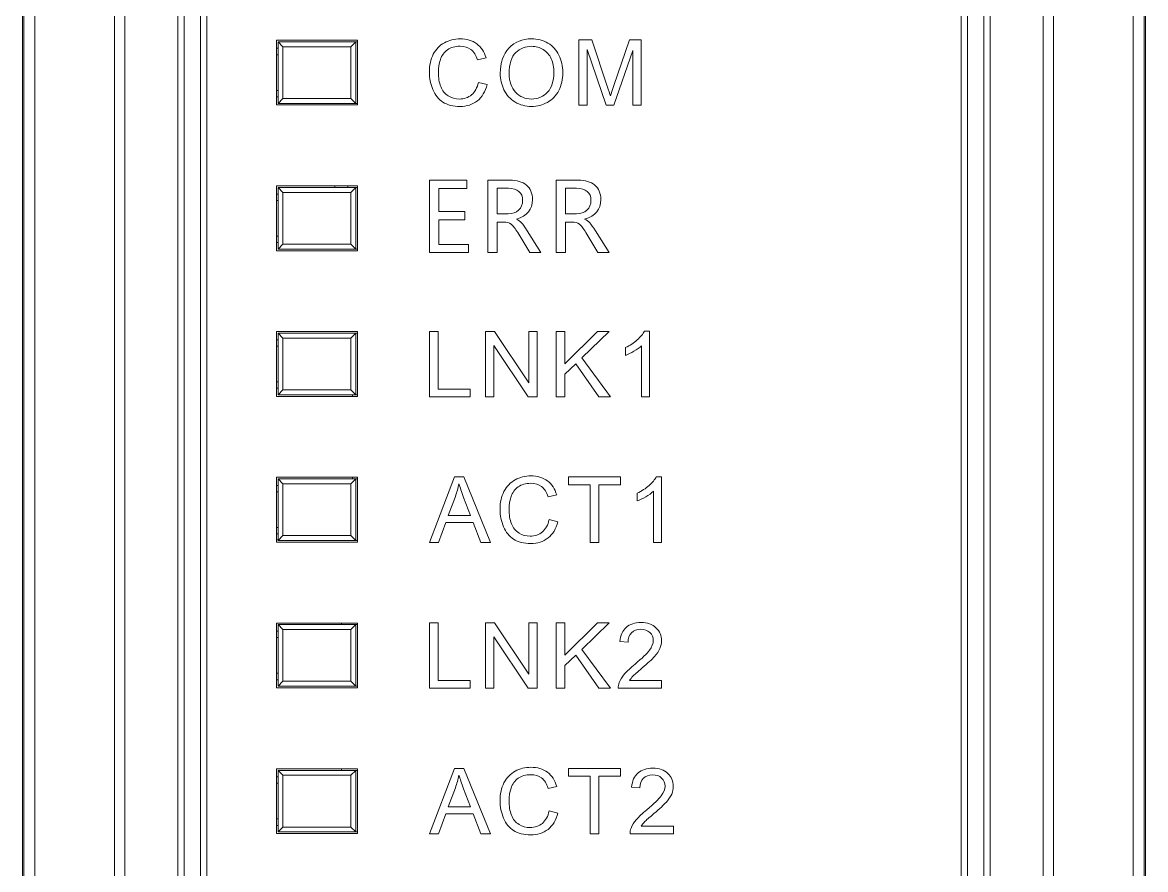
# Model space of a CAD drawing. Header units: millimetres. Extents: x 33157 to 59611, y -29750 to 1750.
# Drawn here: x 53799.31 to 53834.01, y 429.12 to 455.28 of the extents above; entities that cross this region are included whole.
import ezdxf

# ---------------------------------------------------------------- set-up
doc = ezdxf.new("R2010")
doc.units = ezdxf.units.MM
doc.layers.get('0').update_dxf_attribs({"lineweight": 18})

msp = doc.modelspace()

# ---------------------------------------------------------------- linework, layer by layer
at = {"lineweight": 9}
for p, q in [((53799.313, 478.482), (53799.313, 379.983)), ((53834.013, 478.482), (53834.013, 379.983)), ((53799.351, 477.818), (53799.351, 380.647)), ((53799.693, 477.818), (53799.693, 380.647)), ((53833.633, 477.818), (53833.633, 380.647)), ((53833.975, 477.818), (53833.975, 380.647)), ((53802.159, 473.502), (53802.159, 384.963)), ((53802.475, 473.502), (53802.475, 384.963)), ((53830.851, 473.502), (53830.851, 384.963)), ((53831.167, 473.502), (53831.167, 384.963)), ((53804.113, 473.232), (53804.113, 385.233)), ((53804.313, 473.232), (53804.313, 385.233)), ((53804.813, 473.232), (53804.813, 385.233)), ((53805.013, 473.232), (53805.013, 385.233)), ((53828.313, 473.232), (53828.313, 385.233)), ((53828.513, 473.232), (53828.513, 385.233)), ((53829.013, 473.232), (53829.013, 385.233)), ((53829.213, 473.232), (53829.213, 385.233)), ((53807.163, 454.733), (53807.163, 452.733)), ((53807.213, 454.683), (53807.213, 452.783)), ((53809.613, 454.683), (53809.613, 452.783)), ((53809.663, 454.733), (53809.663, 452.733)), ((53807.363, 454.533), (53807.363, 452.933)), ((53809.463, 454.533), (53809.463, 452.933)), ((53807.163, 450.233), (53807.163, 448.233)), ((53807.213, 450.183), (53807.213, 448.283)), ((53808.963, 450.233), (53808.963, 450.183)), ((53809.363, 450.233), (53809.363, 450.183)), ((53809.613, 450.183), (53809.613, 448.283)), ((53809.663, 450.233), (53809.663, 448.233)), ((53807.363, 450.033), (53807.363, 448.433)), ((53809.463, 450.033), (53809.463, 448.433)), ((53807.163, 445.733), (53807.163, 443.733)), ((53807.213, 445.683), (53807.213, 443.783)), ((53809.613, 445.683), (53809.613, 443.783)), ((53809.663, 445.733), (53809.663, 443.733)), ((53807.363, 445.533), (53807.363, 443.933)), ((53809.463, 445.533), (53809.463, 443.933)), ((53809.513, 443.783), (53809.513, 443.733)), ((53807.163, 441.233), (53807.163, 439.233)), ((53807.213, 441.183), (53807.213, 439.283)), ((53809.513, 441.233), (53809.513, 441.183)), ((53809.613, 441.183), (53809.613, 439.283)), ((53809.663, 441.233), (53809.663, 439.233)), ((53807.363, 441.033), (53807.363, 439.433)), ((53809.463, 441.033), (53809.463, 439.433)), ((53807.163, 436.733), (53807.163, 434.733)), ((53807.213, 436.683), (53807.213, 434.783)), ((53807.363, 436.533), (53807.363, 434.933)), ((53809.463, 436.533), (53809.463, 434.933)), ((53809.613, 436.683), (53809.613, 434.783)), ((53809.663, 436.733), (53809.663, 434.733)), ((53807.163, 432.233), (53807.163, 430.233)), ((53807.213, 432.183), (53807.213, 430.283)), ((53807.363, 432.033), (53807.363, 430.433)), ((53809.463, 432.033), (53809.463, 430.433)), ((53809.613, 432.183), (53809.613, 430.283)), ((53809.663, 432.233), (53809.663, 430.233))]:
    msp.add_line(p, q, dxfattribs=at)
for points in [[(53809.663, 454.733), (53809.663, 454.733), (53807.163, 454.733), (53807.163, 454.733)], [(53809.663, 454.683), (53809.663, 454.683), (53807.213, 454.683), (53807.213, 454.683)], [(53807.213, 454.683), (53807.213, 454.683), (53807.363, 454.533), (53807.363, 454.533)], [(53809.613, 454.683), (53809.613, 454.683), (53809.463, 454.533), (53809.463, 454.533)], [(53807.213, 454.483), (53807.213, 454.483), (53807.163, 454.483), (53807.163, 454.483)], [(53807.213, 454.283), (53807.213, 454.283), (53807.163, 454.283), (53807.163, 454.283)], [(53809.463, 454.533), (53809.463, 454.533), (53807.363, 454.533), (53807.363, 454.533)], [(53807.163, 453.183), (53807.163, 453.183), (53807.213, 453.183), (53807.213, 453.183)], [(53807.163, 452.983), (53807.163, 452.983), (53807.213, 452.983), (53807.213, 452.983)], [(53807.213, 452.783), (53807.213, 452.783), (53807.363, 452.933), (53807.363, 452.933)], [(53807.363, 452.933), (53807.363, 452.933), (53809.463, 452.933), (53809.463, 452.933)], [(53809.613, 452.783), (53809.613, 452.783), (53809.463, 452.933), (53809.463, 452.933)], [(53807.163, 452.733), (53807.163, 452.733), (53809.663, 452.733), (53809.663, 452.733)], [(53809.663, 452.783), (53809.663, 452.783), (53807.213, 452.783), (53807.213, 452.783)], [(53809.663, 450.233), (53809.663, 450.233), (53807.163, 450.233), (53807.163, 450.233)], [(53809.663, 450.183), (53809.663, 450.183), (53807.213, 450.183), (53807.213, 450.183)], [(53807.213, 450.183), (53807.213, 450.183), (53807.363, 450.033), (53807.363, 450.033)], [(53809.613, 450.183), (53809.613, 450.183), (53809.463, 450.033), (53809.463, 450.033)], [(53807.213, 449.983), (53807.213, 449.983), (53807.163, 449.983), (53807.163, 449.983)], [(53807.213, 449.783), (53807.213, 449.783), (53807.163, 449.783), (53807.163, 449.783)], [(53809.463, 450.033), (53809.463, 450.033), (53807.363, 450.033), (53807.363, 450.033)], [(53807.163, 448.683), (53807.163, 448.683), (53807.213, 448.683), (53807.213, 448.683)], [(53807.163, 448.483), (53807.163, 448.483), (53807.213, 448.483), (53807.213, 448.483)], [(53807.213, 448.283), (53807.213, 448.283), (53807.363, 448.433), (53807.363, 448.433)], [(53807.363, 448.433), (53807.363, 448.433), (53809.463, 448.433), (53809.463, 448.433)], [(53809.613, 448.283), (53809.613, 448.283), (53809.463, 448.433), (53809.463, 448.433)], [(53807.163, 448.233), (53807.163, 448.233), (53809.663, 448.233), (53809.663, 448.233)], [(53809.663, 448.283), (53809.663, 448.283), (53807.213, 448.283), (53807.213, 448.283)], [(53809.663, 445.733), (53809.663, 445.733), (53807.163, 445.733), (53807.163, 445.733)], [(53809.663, 445.683), (53809.663, 445.683), (53807.213, 445.683), (53807.213, 445.683)], [(53807.213, 445.683), (53807.213, 445.683), (53807.363, 445.533), (53807.363, 445.533)], [(53809.613, 445.683), (53809.613, 445.683), (53809.463, 445.533), (53809.463, 445.533)], [(53807.213, 445.483), (53807.213, 445.483), (53807.163, 445.483), (53807.163, 445.483)], [(53807.213, 445.283), (53807.213, 445.283), (53807.163, 445.283), (53807.163, 445.283)], [(53809.463, 445.533), (53809.463, 445.533), (53807.363, 445.533), (53807.363, 445.533)], [(53807.163, 444.183), (53807.163, 444.183), (53807.213, 444.183), (53807.213, 444.183)], [(53807.163, 443.983), (53807.163, 443.983), (53807.213, 443.983), (53807.213, 443.983)], [(53807.213, 443.783), (53807.213, 443.783), (53807.363, 443.933), (53807.363, 443.933)], [(53807.363, 443.933), (53807.363, 443.933), (53809.463, 443.933), (53809.463, 443.933)], [(53809.613, 443.783), (53809.613, 443.783), (53809.463, 443.933), (53809.463, 443.933)], [(53807.163, 443.733), (53807.163, 443.733), (53809.663, 443.733), (53809.663, 443.733)], [(53809.663, 443.783), (53809.663, 443.783), (53807.213, 443.783), (53807.213, 443.783)], [(53809.663, 441.233), (53809.663, 441.233), (53807.163, 441.233), (53807.163, 441.233)], [(53809.663, 441.183), (53809.663, 441.183), (53807.213, 441.183), (53807.213, 441.183)], [(53807.213, 441.183), (53807.213, 441.183), (53807.363, 441.033), (53807.363, 441.033)], [(53809.613, 441.183), (53809.613, 441.183), (53809.463, 441.033), (53809.463, 441.033)], [(53807.213, 440.983), (53807.213, 440.983), (53807.163, 440.983), (53807.163, 440.983)], [(53807.213, 440.783), (53807.213, 440.783), (53807.163, 440.783), (53807.163, 440.783)], [(53809.463, 441.033), (53809.463, 441.033), (53807.363, 441.033), (53807.363, 441.033)], [(53807.163, 439.683), (53807.163, 439.683), (53807.213, 439.683), (53807.213, 439.683)], [(53807.163, 439.483), (53807.163, 439.483), (53807.213, 439.483), (53807.213, 439.483)], [(53807.163, 439.303), (53807.163, 439.303), (53807.213, 439.303), (53807.213, 439.303)], [(53807.213, 439.283), (53807.213, 439.283), (53807.363, 439.433), (53807.363, 439.433)], [(53807.363, 439.433), (53807.363, 439.433), (53809.463, 439.433), (53809.463, 439.433)], [(53809.613, 439.283), (53809.613, 439.283), (53809.463, 439.433), (53809.463, 439.433)], [(53807.163, 439.233), (53807.163, 439.233), (53809.663, 439.233), (53809.663, 439.233)], [(53809.663, 439.283), (53809.663, 439.283), (53807.213, 439.283), (53807.213, 439.283)], [(53809.663, 436.733), (53809.663, 436.733), (53807.163, 436.733), (53807.163, 436.733)], [(53809.663, 436.683), (53809.663, 436.683), (53807.213, 436.683), (53807.213, 436.683)], [(53807.213, 436.683), (53807.213, 436.683), (53807.363, 436.533), (53807.363, 436.533)], [(53809.463, 436.533), (53809.463, 436.533), (53807.363, 436.533), (53807.363, 436.533)], [(53809.162, 436.732), (53809.167, 436.714), (53809.174, 436.697), (53809.182, 436.68)], [(53809.613, 436.683), (53809.613, 436.683), (53809.463, 436.533), (53809.463, 436.533)], [(53807.213, 436.483), (53807.213, 436.483), (53807.163, 436.483), (53807.163, 436.483)], [(53807.213, 436.283), (53807.213, 436.283), (53807.163, 436.283), (53807.163, 436.283)], [(53807.163, 435.183), (53807.163, 435.183), (53807.213, 435.183), (53807.213, 435.183)], [(53807.163, 434.983), (53807.163, 434.983), (53807.213, 434.983), (53807.213, 434.983)], [(53807.213, 434.783), (53807.213, 434.783), (53807.363, 434.933), (53807.363, 434.933)], [(53807.363, 434.933), (53807.363, 434.933), (53809.463, 434.933), (53809.463, 434.933)], [(53809.613, 434.783), (53809.613, 434.783), (53809.463, 434.933), (53809.463, 434.933)], [(53807.163, 434.733), (53807.163, 434.733), (53809.663, 434.733), (53809.663, 434.733)], [(53809.663, 434.783), (53809.663, 434.783), (53807.213, 434.783), (53807.213, 434.783)], [(53809.663, 432.233), (53809.663, 432.233), (53807.163, 432.233), (53807.163, 432.233)], [(53809.663, 432.183), (53809.663, 432.183), (53807.213, 432.183), (53807.213, 432.183)], [(53807.213, 432.183), (53807.213, 432.183), (53807.363, 432.033), (53807.363, 432.033)], [(53809.463, 432.033), (53809.463, 432.033), (53807.363, 432.033), (53807.363, 432.033)], [(53809.162, 432.232), (53809.167, 432.214), (53809.174, 432.197), (53809.182, 432.18)], [(53809.613, 432.183), (53809.613, 432.183), (53809.463, 432.033), (53809.463, 432.033)], [(53807.213, 431.983), (53807.213, 431.983), (53807.163, 431.983), (53807.163, 431.983)], [(53807.213, 431.783), (53807.213, 431.783), (53807.163, 431.783), (53807.163, 431.783)], [(53807.163, 430.683), (53807.163, 430.683), (53807.213, 430.683), (53807.213, 430.683)], [(53807.163, 430.483), (53807.163, 430.483), (53807.213, 430.483), (53807.213, 430.483)], [(53809.663, 430.283), (53809.663, 430.283), (53807.213, 430.283), (53807.213, 430.283)], [(53807.213, 430.283), (53807.213, 430.283), (53807.363, 430.433), (53807.363, 430.433)], [(53807.363, 430.433), (53807.363, 430.433), (53809.463, 430.433), (53809.463, 430.433)], [(53809.613, 430.283), (53809.613, 430.283), (53809.463, 430.433), (53809.463, 430.433)], [(53807.163, 430.233), (53807.163, 430.233), (53809.663, 430.233), (53809.663, 430.233)]]:
    msp.add_open_spline(points, degree=3, dxfattribs=at)
for points, knots in [([(53813.401, 453.431), (53813.401, 453.431), (53813.67, 453.363), (53813.67, 453.363), (53813.614, 453.144), (53813.513, 452.977), (53813.368, 452.861), (53813.222, 452.746), (53813.044, 452.688), (53812.834, 452.688), (53812.617, 452.688), (53812.44, 452.733), (53812.304, 452.821), (53812.167, 452.91), (53812.064, 453.038), (53811.993, 453.206), (53811.922, 453.375), (53811.886, 453.555), (53811.886, 453.748), (53811.886, 453.958), (53811.926, 454.141), (53812.006, 454.298), (53812.087, 454.455), (53812.201, 454.574), (53812.349, 454.655), (53812.497, 454.736), (53812.661, 454.777), (53812.838, 454.777), (53813.041, 454.777), (53813.211, 454.726), (53813.348, 454.623), (53813.486, 454.52), (53813.582, 454.375), (53813.636, 454.189), (53813.636, 454.189), (53813.373, 454.127), (53813.373, 454.127), (53813.327, 454.274), (53813.258, 454.381), (53813.17, 454.448), (53813.081, 454.515), (53812.969, 454.548), (53812.834, 454.548), (53812.679, 454.548), (53812.549, 454.511), (53812.445, 454.437), (53812.341, 454.362), (53812.268, 454.262), (53812.226, 454.137), (53812.184, 454.012), (53812.163, 453.882), (53812.163, 453.749), (53812.163, 453.577), (53812.187, 453.427), (53812.237, 453.299), (53812.287, 453.171), (53812.365, 453.075), (53812.47, 453.012), (53812.576, 452.948), (53812.689, 452.917), (53812.812, 452.917), (53812.962, 452.917), (53813.088, 452.96), (53813.191, 453.046), (53813.295, 453.133), (53813.365, 453.261), (53813.401, 453.431)], [0, 0, 0, 0, 132810.529012, 132810.529012, 132810.529012, 265621.058025, 265621.058025, 265621.058025, 398431.587037, 398431.587037, 398431.587037, 531242.116049, 531242.116049, 531242.116049, 664052.645061, 664052.645061, 664052.645061, 796863.174074, 796863.174074, 796863.174074, 929673.703086, 929673.703086, 929673.703086, 1062484.232098, 1062484.232098, 1062484.232098, 1195294.761111, 1195294.761111, 1195294.761111, 1328105.290123, 1328105.290123, 1328105.290123, 1460915.819135, 1460915.819135, 1460915.819135, 1593726.348147, 1593726.348147, 1593726.348147, 1726536.87716, 1726536.87716, 1726536.87716, 1859347.406172, 1859347.406172, 1859347.406172, 1992157.935184, 1992157.935184, 1992157.935184, 2124968.464197, 2124968.464197, 2124968.464197, 2257778.993209, 2257778.993209, 2257778.993209, 2390589.522221, 2390589.522221, 2390589.522221, 2523400.051233, 2523400.051233, 2523400.051233, 2656210.580246, 2656210.580246, 2656210.580246, 2789021.109258, 2789021.109258, 2789021.109258, 2921831.63827, 2921831.63827, 2921831.63827, 2921831.63827]), ([(53814.075, 453.706), (53814.075, 454.041), (53814.166, 454.303), (53814.346, 454.493), (53814.526, 454.682), (53814.758, 454.777), (53815.043, 454.777), (53815.23, 454.777), (53815.398, 454.732), (53815.548, 454.643), (53815.698, 454.554), (53815.812, 454.43), (53815.89, 454.271), (53815.969, 454.112), (53816.008, 453.931), (53816.008, 453.729), (53816.008, 453.525), (53815.967, 453.341), (53815.884, 453.18), (53815.801, 453.018), (53815.684, 452.896), (53815.533, 452.813), (53815.381, 452.73), (53815.217, 452.688), (53815.042, 452.688), (53814.851, 452.688), (53814.682, 452.734), (53814.531, 452.826), (53814.382, 452.918), (53814.268, 453.043), (53814.191, 453.202), (53814.114, 453.361), (53814.075, 453.528), (53814.075, 453.706)], [0, 0, 0, 0, 136283.75369, 136283.75369, 136283.75369, 272567.50738, 272567.50738, 272567.50738, 408851.26107, 408851.26107, 408851.26107, 545135.01476, 545135.01476, 545135.01476, 681418.76845, 681418.76845, 681418.76845, 817702.52214, 817702.52214, 817702.52214, 953986.27583, 953986.27583, 953986.27583, 1090270.02952, 1090270.02952, 1090270.02952, 1226553.78321, 1226553.78321, 1226553.78321, 1362837.5369, 1362837.5369, 1362837.5369, 1499121.29059, 1499121.29059, 1499121.29059, 1499121.29059]), ([(53816.503, 452.722), (53816.503, 452.722), (53816.503, 454.743), (53816.503, 454.743), (53816.503, 454.743), (53816.904, 454.743), (53816.904, 454.743), (53816.904, 454.743), (53817.382, 453.313), (53817.382, 453.313), (53817.426, 453.179), (53817.458, 453.08), (53817.478, 453.013), (53817.502, 453.087), (53817.538, 453.195), (53817.587, 453.337), (53817.587, 453.337), (53818.073, 454.743), (53818.073, 454.743), (53818.073, 454.743), (53818.431, 454.743), (53818.431, 454.743), (53818.431, 454.743), (53818.431, 452.722), (53818.431, 452.722), (53818.431, 452.722), (53818.174, 452.722), (53818.174, 452.722), (53818.174, 452.722), (53818.174, 454.413), (53818.174, 454.413), (53818.174, 454.413), (53817.584, 452.722), (53817.584, 452.722), (53817.584, 452.722), (53817.343, 452.722), (53817.343, 452.722), (53817.343, 452.722), (53816.76, 454.444), (53816.76, 454.444), (53816.76, 454.444), (53816.76, 452.722), (53816.76, 452.722), (53816.76, 452.722), (53816.503, 452.722), (53816.503, 452.722)], [0, 0, 0, 0, 134442.798035, 134442.798035, 134442.798035, 268885.59607, 268885.59607, 268885.59607, 403328.394105, 403328.394105, 403328.394105, 537771.19214, 537771.19214, 537771.19214, 672213.990175, 672213.990175, 672213.990175, 806656.788211, 806656.788211, 806656.788211, 941099.586246, 941099.586246, 941099.586246, 1075542.384281, 1075542.384281, 1075542.384281, 1209985.182316, 1209985.182316, 1209985.182316, 1344427.980351, 1344427.980351, 1344427.980351, 1478870.778386, 1478870.778386, 1478870.778386, 1613313.576421, 1613313.576421, 1613313.576421, 1747756.374456, 1747756.374456, 1747756.374456, 1882199.172491, 1882199.172491, 1882199.172491, 2016641.970526, 2016641.970526, 2016641.970526, 2016641.970526]), ([(53814.352, 453.701), (53814.352, 453.458), (53814.417, 453.266), (53814.548, 453.127), (53814.679, 452.987), (53814.843, 452.917), (53815.04, 452.917), (53815.242, 452.917), (53815.407, 452.988), (53815.537, 453.129), (53815.667, 453.27), (53815.732, 453.47), (53815.732, 453.73), (53815.732, 453.894), (53815.704, 454.037), (53815.649, 454.16), (53815.593, 454.282), (53815.512, 454.377), (53815.405, 454.444), (53815.298, 454.512), (53815.178, 454.545), (53815.045, 454.545), (53814.856, 454.545), (53814.693, 454.48), (53814.556, 454.351), (53814.42, 454.221), (53814.352, 454.004), (53814.352, 453.701)], [0, 0, 0, 0, 137820.50145, 137820.50145, 137820.50145, 275641.002899, 275641.002899, 275641.002899, 413461.504349, 413461.504349, 413461.504349, 551282.005799, 551282.005799, 551282.005799, 689102.507248, 689102.507248, 689102.507248, 826923.008698, 826923.008698, 826923.008698, 964743.510147, 964743.510147, 964743.510147, 1102564.011597, 1102564.011597, 1102564.011597, 1240384.513047, 1240384.513047, 1240384.513047, 1240384.513047]), ([(53813.091, 448.172), (53813.091, 448.172), (53811.886, 448.172), (53811.886, 448.172), (53811.886, 448.172), (53811.886, 450.413), (53811.886, 450.413), (53811.886, 450.413), (53813.041, 450.413), (53813.041, 450.413), (53813.041, 450.413), (53813.041, 450.156), (53813.041, 450.156), (53813.041, 450.156), (53812.175, 450.156), (53812.175, 450.156), (53812.175, 450.156), (53812.175, 449.438), (53812.175, 449.438), (53812.175, 449.438), (53812.977, 449.438), (53812.977, 449.438), (53812.977, 449.438), (53812.977, 449.182), (53812.977, 449.182), (53812.977, 449.182), (53812.175, 449.182), (53812.175, 449.182), (53812.175, 449.182), (53812.175, 448.428), (53812.175, 448.428), (53812.175, 448.428), (53813.091, 448.428), (53813.091, 448.428), (53813.091, 448.428), (53813.091, 448.172), (53813.091, 448.172)], [0, 0, 0, 0, 135684.698747, 135684.698747, 135684.698747, 271369.397494, 271369.397494, 271369.397494, 407054.096242, 407054.096242, 407054.096242, 542738.794989, 542738.794989, 542738.794989, 678423.493736, 678423.493736, 678423.493736, 814108.192483, 814108.192483, 814108.192483, 949792.89123, 949792.89123, 949792.89123, 1085477.589978, 1085477.589978, 1085477.589978, 1221162.288725, 1221162.288725, 1221162.288725, 1356846.987472, 1356846.987472, 1356846.987472, 1492531.686219, 1492531.686219, 1492531.686219, 1628216.384966, 1628216.384966, 1628216.384966, 1628216.384966]), ([(53815.327, 448.172), (53815.327, 448.172), (53814.986, 448.172), (53814.986, 448.172), (53814.986, 448.172), (53814.614, 448.794), (53814.614, 448.794), (53814.54, 448.919), (53814.471, 449.003), (53814.41, 449.048), (53814.348, 449.093), (53814.274, 449.115), (53814.188, 449.115), (53814.188, 449.115), (53813.98, 449.115), (53813.98, 449.115), (53813.98, 449.115), (53813.98, 448.172), (53813.98, 448.172), (53813.98, 448.172), (53813.691, 448.172), (53813.691, 448.172), (53813.691, 448.172), (53813.691, 450.413), (53813.691, 450.413), (53813.691, 450.413), (53814.374, 450.413), (53814.374, 450.413), (53814.591, 450.413), (53814.762, 450.361), (53814.886, 450.256), (53815.009, 450.15), (53815.071, 450.003), (53815.071, 449.814), (53815.071, 449.503), (53814.905, 449.302), (53814.573, 449.21), (53814.573, 449.21), (53814.573, 449.202), (53814.573, 449.202), (53814.635, 449.176), (53814.688, 449.139), (53814.733, 449.091), (53814.778, 449.043), (53814.836, 448.96), (53814.907, 448.843), (53814.907, 448.843), (53815.327, 448.172), (53815.327, 448.172)], [0, 0, 0, 0, 134113.038129, 134113.038129, 134113.038129, 268226.076259, 268226.076259, 268226.076259, 402339.114388, 402339.114388, 402339.114388, 536452.152517, 536452.152517, 536452.152517, 670565.190646, 670565.190646, 670565.190646, 804678.228776, 804678.228776, 804678.228776, 938791.266905, 938791.266905, 938791.266905, 1072904.305034, 1072904.305034, 1072904.305034, 1207017.343164, 1207017.343164, 1207017.343164, 1341130.381293, 1341130.381293, 1341130.381293, 1475243.419422, 1475243.419422, 1475243.419422, 1609356.457551, 1609356.457551, 1609356.457551, 1743469.495681, 1743469.495681, 1743469.495681, 1877582.53381, 1877582.53381, 1877582.53381, 2011695.571939, 2011695.571939, 2011695.571939, 2145808.610069, 2145808.610069, 2145808.610069, 2145808.610069]), ([(53817.437, 448.172), (53817.437, 448.172), (53817.095, 448.172), (53817.095, 448.172), (53817.095, 448.172), (53816.723, 448.794), (53816.723, 448.794), (53816.649, 448.919), (53816.581, 449.003), (53816.519, 449.048), (53816.458, 449.093), (53816.384, 449.115), (53816.298, 449.115), (53816.298, 449.115), (53816.09, 449.115), (53816.09, 449.115), (53816.09, 449.115), (53816.09, 448.172), (53816.09, 448.172), (53816.09, 448.172), (53815.8, 448.172), (53815.8, 448.172), (53815.8, 448.172), (53815.8, 450.413), (53815.8, 450.413), (53815.8, 450.413), (53816.483, 450.413), (53816.483, 450.413), (53816.701, 450.413), (53816.872, 450.361), (53816.996, 450.256), (53817.119, 450.15), (53817.181, 450.003), (53817.181, 449.814), (53817.181, 449.503), (53817.015, 449.302), (53816.683, 449.21), (53816.683, 449.21), (53816.683, 449.202), (53816.683, 449.202), (53816.745, 449.176), (53816.798, 449.139), (53816.843, 449.091), (53816.888, 449.043), (53816.946, 448.96), (53817.017, 448.843), (53817.017, 448.843), (53817.437, 448.172), (53817.437, 448.172)], [0, 0, 0, 0, 134118.317988, 134118.317988, 134118.317988, 268236.635976, 268236.635976, 268236.635976, 402354.953963, 402354.953963, 402354.953963, 536473.271951, 536473.271951, 536473.271951, 670591.589939, 670591.589939, 670591.589939, 804709.907927, 804709.907927, 804709.907927, 938828.225914, 938828.225914, 938828.225914, 1072946.543902, 1072946.543902, 1072946.543902, 1207064.86189, 1207064.86189, 1207064.86189, 1341183.179878, 1341183.179878, 1341183.179878, 1475301.497865, 1475301.497865, 1475301.497865, 1609419.815853, 1609419.815853, 1609419.815853, 1743538.133841, 1743538.133841, 1743538.133841, 1877656.451829, 1877656.451829, 1877656.451829, 2011774.769816, 2011774.769816, 2011774.769816, 2145893.087804, 2145893.087804, 2145893.087804, 2145893.087804]), ([(53813.98, 450.16), (53813.98, 450.16), (53813.98, 449.369), (53813.98, 449.369), (53813.98, 449.369), (53814.321, 449.369), (53814.321, 449.369), (53814.454, 449.369), (53814.561, 449.407), (53814.643, 449.484), (53814.726, 449.562), (53814.767, 449.663), (53814.767, 449.788), (53814.767, 449.905), (53814.729, 449.996), (53814.654, 450.062), (53814.579, 450.127), (53814.469, 450.16), (53814.326, 450.16), (53814.326, 450.16), (53813.98, 450.16), (53813.98, 450.16)], [0, 0, 0, 0, 140237.161164, 140237.161164, 140237.161164, 280474.322328, 280474.322328, 280474.322328, 420711.483492, 420711.483492, 420711.483492, 560948.644656, 560948.644656, 560948.644656, 701185.80582, 701185.80582, 701185.80582, 841422.966984, 841422.966984, 841422.966984, 981660.128148, 981660.128148, 981660.128148, 981660.128148]), ([(53816.09, 450.16), (53816.09, 450.16), (53816.09, 449.369), (53816.09, 449.369), (53816.09, 449.369), (53816.431, 449.369), (53816.431, 449.369), (53816.563, 449.369), (53816.671, 449.407), (53816.753, 449.484), (53816.836, 449.562), (53816.877, 449.663), (53816.877, 449.788), (53816.877, 449.905), (53816.839, 449.996), (53816.764, 450.062), (53816.689, 450.127), (53816.579, 450.16), (53816.435, 450.16), (53816.435, 450.16), (53816.09, 450.16), (53816.09, 450.16)], [0, 0, 0, 0, 140242.680782, 140242.680782, 140242.680782, 280485.361563, 280485.361563, 280485.361563, 420728.042345, 420728.042345, 420728.042345, 560970.723127, 560970.723127, 560970.723127, 701213.403909, 701213.403909, 701213.403909, 841456.08469, 841456.08469, 841456.08469, 981698.765472, 981698.765472, 981698.765472, 981698.765472]), ([(53811.886, 443.718), (53811.886, 443.718), (53811.886, 445.739), (53811.886, 445.739), (53811.886, 445.739), (53812.154, 445.739), (53812.154, 445.739), (53812.154, 445.739), (53812.154, 443.955), (53812.154, 443.955), (53812.154, 443.955), (53813.147, 443.955), (53813.147, 443.955), (53813.147, 443.955), (53813.147, 443.718), (53813.147, 443.718), (53813.147, 443.718), (53811.886, 443.718), (53811.886, 443.718)], [0, 0, 0, 0, 142008.612852, 142008.612852, 142008.612852, 284017.225704, 284017.225704, 284017.225704, 426025.838556, 426025.838556, 426025.838556, 568034.451408, 568034.451408, 568034.451408, 710043.064261, 710043.064261, 710043.064261, 852051.677113, 852051.677113, 852051.677113, 852051.677113]), ([(53813.621, 443.718), (53813.621, 443.718), (53813.621, 445.739), (53813.621, 445.739), (53813.621, 445.739), (53813.896, 445.739), (53813.896, 445.739), (53813.896, 445.739), (53814.956, 444.153), (53814.956, 444.153), (53814.956, 444.153), (53814.956, 445.739), (53814.956, 445.739), (53814.956, 445.739), (53815.213, 445.739), (53815.213, 445.739), (53815.213, 445.739), (53815.213, 443.718), (53815.213, 443.718), (53815.213, 443.718), (53814.938, 443.718), (53814.938, 443.718), (53814.938, 443.718), (53813.878, 445.304), (53813.878, 445.304), (53813.878, 445.304), (53813.878, 443.718), (53813.878, 443.718), (53813.878, 443.718), (53813.621, 443.718), (53813.621, 443.718)], [0, 0, 0, 0, 136958.976071, 136958.976071, 136958.976071, 273917.952141, 273917.952141, 273917.952141, 410876.928212, 410876.928212, 410876.928212, 547835.904282, 547835.904282, 547835.904282, 684794.880353, 684794.880353, 684794.880353, 821753.856423, 821753.856423, 821753.856423, 958712.832494, 958712.832494, 958712.832494, 1095671.808564, 1095671.808564, 1095671.808564, 1232630.784635, 1232630.784635, 1232630.784635, 1369589.760705, 1369589.760705, 1369589.760705, 1369589.760705]), ([(53815.807, 443.718), (53815.807, 443.718), (53815.807, 445.739), (53815.807, 445.739), (53815.807, 445.739), (53816.075, 445.739), (53816.075, 445.739), (53816.075, 445.739), (53816.075, 444.737), (53816.075, 444.737), (53816.075, 444.737), (53817.079, 445.739), (53817.079, 445.739), (53817.079, 445.739), (53817.441, 445.739), (53817.441, 445.739), (53817.441, 445.739), (53816.594, 444.919), (53816.594, 444.919), (53816.594, 444.919), (53817.478, 443.718), (53817.478, 443.718), (53817.478, 443.718), (53817.125, 443.718), (53817.125, 443.718), (53817.125, 443.718), (53816.406, 444.738), (53816.406, 444.738), (53816.406, 444.738), (53816.075, 444.418), (53816.075, 444.418), (53816.075, 444.418), (53816.075, 443.718), (53816.075, 443.718), (53816.075, 443.718), (53815.807, 443.718), (53815.807, 443.718)], [0, 0, 0, 0, 135700.983633, 135700.983633, 135700.983633, 271401.967267, 271401.967267, 271401.967267, 407102.9509, 407102.9509, 407102.9509, 542803.934533, 542803.934533, 542803.934533, 678504.918166, 678504.918166, 678504.918166, 814205.9018, 814205.9018, 814205.9018, 949906.885433, 949906.885433, 949906.885433, 1085607.869066, 1085607.869066, 1085607.869066, 1221308.8527, 1221308.8527, 1221308.8527, 1357009.836333, 1357009.836333, 1357009.836333, 1492710.819966, 1492710.819966, 1492710.819966, 1628411.803599, 1628411.803599, 1628411.803599, 1628411.803599]), ([(53818.69, 443.718), (53818.69, 443.718), (53818.442, 443.718), (53818.442, 443.718), (53818.442, 443.718), (53818.442, 445.299), (53818.442, 445.299), (53818.382, 445.242), (53818.304, 445.185), (53818.207, 445.128), (53818.11, 445.071), (53818.022, 445.028), (53817.945, 445), (53817.945, 445), (53817.945, 445.24), (53817.945, 445.24), (53818.084, 445.305), (53818.205, 445.384), (53818.309, 445.477), (53818.413, 445.57), (53818.487, 445.66), (53818.53, 445.747), (53818.53, 445.747), (53818.69, 445.747), (53818.69, 445.747), (53818.69, 445.747), (53818.69, 443.718), (53818.69, 443.718)], [0, 0, 0, 0, 137838.902143, 137838.902143, 137838.902143, 275677.804287, 275677.804287, 275677.804287, 413516.70643, 413516.70643, 413516.70643, 551355.608573, 551355.608573, 551355.608573, 689194.510717, 689194.510717, 689194.510717, 827033.41286, 827033.41286, 827033.41286, 964872.315004, 964872.315004, 964872.315004, 1102711.217147, 1102711.217147, 1102711.217147, 1240550.11929, 1240550.11929, 1240550.11929, 1240550.11929]), ([(53811.886, 439.222), (53811.886, 439.222), (53812.661, 441.243), (53812.661, 441.243), (53812.661, 441.243), (53812.955, 441.243), (53812.955, 441.243), (53812.955, 441.243), (53813.778, 439.222), (53813.778, 439.222), (53813.778, 439.222), (53813.473, 439.222), (53813.473, 439.222), (53813.473, 439.222), (53813.24, 439.835), (53813.24, 439.835), (53813.24, 439.835), (53812.389, 439.835), (53812.389, 439.835), (53812.389, 439.835), (53812.17, 439.222), (53812.17, 439.222), (53812.17, 439.222), (53811.886, 439.222), (53811.886, 439.222)], [0, 0, 0, 0, 138857.24754, 138857.24754, 138857.24754, 277714.49508, 277714.49508, 277714.49508, 416571.74262, 416571.74262, 416571.74262, 555428.99016, 555428.99016, 555428.99016, 694286.2377, 694286.2377, 694286.2377, 833143.48524, 833143.48524, 833143.48524, 972000.73278, 972000.73278, 972000.73278, 1110857.98032, 1110857.98032, 1110857.98032, 1110857.98032]), ([(53815.586, 439.931), (53815.586, 439.931), (53815.854, 439.863), (53815.854, 439.863), (53815.798, 439.644), (53815.697, 439.477), (53815.552, 439.361), (53815.407, 439.246), (53815.229, 439.188), (53815.019, 439.188), (53814.801, 439.188), (53814.625, 439.233), (53814.488, 439.321), (53814.352, 439.41), (53814.248, 439.538), (53814.177, 439.706), (53814.106, 439.875), (53814.07, 440.055), (53814.07, 440.248), (53814.07, 440.458), (53814.11, 440.641), (53814.191, 440.798), (53814.271, 440.955), (53814.386, 441.074), (53814.534, 441.155), (53814.682, 441.236), (53814.845, 441.277), (53815.023, 441.277), (53815.225, 441.277), (53815.395, 441.226), (53815.532, 441.123), (53815.67, 441.02), (53815.766, 440.875), (53815.82, 440.689), (53815.82, 440.689), (53815.558, 440.627), (53815.558, 440.627), (53815.511, 440.774), (53815.443, 440.881), (53815.354, 440.948), (53815.265, 441.015), (53815.153, 441.048), (53815.018, 441.048), (53814.863, 441.048), (53814.734, 441.011), (53814.63, 440.937), (53814.526, 440.862), (53814.452, 440.762), (53814.411, 440.637), (53814.368, 440.512), (53814.347, 440.382), (53814.347, 440.249), (53814.347, 440.077), (53814.372, 439.927), (53814.422, 439.799), (53814.472, 439.671), (53814.549, 439.575), (53814.655, 439.512), (53814.76, 439.448), (53814.874, 439.417), (53814.997, 439.417), (53815.146, 439.417), (53815.272, 439.46), (53815.376, 439.546), (53815.479, 439.633), (53815.549, 439.761), (53815.586, 439.931)], [0, 0, 0, 0, 132832.475224, 132832.475224, 132832.475224, 265664.950447, 265664.950447, 265664.950447, 398497.425671, 398497.425671, 398497.425671, 531329.900894, 531329.900894, 531329.900894, 664162.376118, 664162.376118, 664162.376118, 796994.851341, 796994.851341, 796994.851341, 929827.326565, 929827.326565, 929827.326565, 1062659.801788, 1062659.801788, 1062659.801788, 1195492.277012, 1195492.277012, 1195492.277012, 1328324.752235, 1328324.752235, 1328324.752235, 1461157.227459, 1461157.227459, 1461157.227459, 1593989.702682, 1593989.702682, 1593989.702682, 1726822.177906, 1726822.177906, 1726822.177906, 1859654.653129, 1859654.653129, 1859654.653129, 1992487.128353, 1992487.128353, 1992487.128353, 2125319.603576, 2125319.603576, 2125319.603576, 2258152.0788, 2258152.0788, 2258152.0788, 2390984.554023, 2390984.554023, 2390984.554023, 2523817.029247, 2523817.029247, 2523817.029247, 2656649.504471, 2656649.504471, 2656649.504471, 2789481.979694, 2789481.979694, 2789481.979694, 2922314.454918, 2922314.454918, 2922314.454918, 2922314.454918]), ([(53816.855, 439.222), (53816.855, 439.222), (53816.855, 441.006), (53816.855, 441.006), (53816.855, 441.006), (53816.189, 441.006), (53816.189, 441.006), (53816.189, 441.006), (53816.189, 441.243), (53816.189, 441.243), (53816.189, 441.243), (53817.789, 441.243), (53817.789, 441.243), (53817.789, 441.243), (53817.789, 441.006), (53817.789, 441.006), (53817.789, 441.006), (53817.123, 441.006), (53817.123, 441.006), (53817.123, 441.006), (53817.123, 439.222), (53817.123, 439.222), (53817.123, 439.222), (53816.855, 439.222), (53816.855, 439.222)], [0, 0, 0, 0, 138867.453978, 138867.453978, 138867.453978, 277734.907955, 277734.907955, 277734.907955, 416602.361933, 416602.361933, 416602.361933, 555469.81591, 555469.81591, 555469.81591, 694337.269888, 694337.269888, 694337.269888, 833204.723866, 833204.723866, 833204.723866, 972072.177843, 972072.177843, 972072.177843, 1110939.631821, 1110939.631821, 1110939.631821, 1110939.631821]), ([(53819.055, 439.222), (53819.055, 439.222), (53818.806, 439.222), (53818.806, 439.222), (53818.806, 439.222), (53818.806, 440.804), (53818.806, 440.804), (53818.747, 440.746), (53818.668, 440.689), (53818.571, 440.632), (53818.474, 440.575), (53818.387, 440.533), (53818.31, 440.504), (53818.31, 440.504), (53818.31, 440.744), (53818.31, 440.744), (53818.449, 440.809), (53818.57, 440.888), (53818.674, 440.981), (53818.778, 441.074), (53818.852, 441.164), (53818.895, 441.251), (53818.895, 441.251), (53819.055, 441.251), (53819.055, 441.251), (53819.055, 441.251), (53819.055, 439.222), (53819.055, 439.222)], [0, 0, 0, 0, 137845.303258, 137845.303258, 137845.303258, 275690.606516, 275690.606516, 275690.606516, 413535.909774, 413535.909774, 413535.909774, 551381.213031, 551381.213031, 551381.213031, 689226.516289, 689226.516289, 689226.516289, 827071.819547, 827071.819547, 827071.819547, 964917.122805, 964917.122805, 964917.122805, 1102762.426063, 1102762.426063, 1102762.426063, 1240607.729321, 1240607.729321, 1240607.729321, 1240607.729321]), ([(53812.467, 440.052), (53812.467, 440.052), (53813.156, 440.052), (53813.156, 440.052), (53813.156, 440.052), (53812.945, 440.612), (53812.945, 440.612), (53812.882, 440.782), (53812.834, 440.923), (53812.8, 441.034), (53812.773, 440.902), (53812.735, 440.773), (53812.689, 440.645), (53812.689, 440.645), (53812.467, 440.052), (53812.467, 440.052)], [0, 0, 0, 0, 144587.958821, 144587.958821, 144587.958821, 289175.917642, 289175.917642, 289175.917642, 433763.876462, 433763.876462, 433763.876462, 578351.835283, 578351.835283, 578351.835283, 722939.794104, 722939.794104, 722939.794104, 722939.794104]), ([(53811.886, 434.718), (53811.886, 434.718), (53811.886, 436.739), (53811.886, 436.739), (53811.886, 436.739), (53812.154, 436.739), (53812.154, 436.739), (53812.154, 436.739), (53812.154, 434.955), (53812.154, 434.955), (53812.154, 434.955), (53813.147, 434.955), (53813.147, 434.955), (53813.147, 434.955), (53813.147, 434.718), (53813.147, 434.718), (53813.147, 434.718), (53811.886, 434.718), (53811.886, 434.718)], [0, 0, 0, 0, 142020.398151, 142020.398151, 142020.398151, 284040.796302, 284040.796302, 284040.796302, 426061.194453, 426061.194453, 426061.194453, 568081.592604, 568081.592604, 568081.592604, 710101.990755, 710101.990755, 710101.990755, 852122.388906, 852122.388906, 852122.388906, 852122.388906]), ([(53813.621, 434.718), (53813.621, 434.718), (53813.621, 436.739), (53813.621, 436.739), (53813.621, 436.739), (53813.896, 436.739), (53813.896, 436.739), (53813.896, 436.739), (53814.956, 435.153), (53814.956, 435.153), (53814.956, 435.153), (53814.956, 436.739), (53814.956, 436.739), (53814.956, 436.739), (53815.213, 436.739), (53815.213, 436.739), (53815.213, 436.739), (53815.213, 434.718), (53815.213, 434.718), (53815.213, 434.718), (53814.938, 434.718), (53814.938, 434.718), (53814.938, 434.718), (53813.878, 436.304), (53813.878, 436.304), (53813.878, 436.304), (53813.878, 434.718), (53813.878, 434.718), (53813.878, 434.718), (53813.621, 434.718), (53813.621, 434.718)], [0, 0, 0, 0, 136970.342368, 136970.342368, 136970.342368, 273940.684737, 273940.684737, 273940.684737, 410911.027105, 410911.027105, 410911.027105, 547881.369473, 547881.369473, 547881.369473, 684851.711842, 684851.711842, 684851.711842, 821822.05421, 821822.05421, 821822.05421, 958792.396578, 958792.396578, 958792.396578, 1095762.738946, 1095762.738946, 1095762.738946, 1232733.081315, 1232733.081315, 1232733.081315, 1369703.423683, 1369703.423683, 1369703.423683, 1369703.423683]), ([(53815.807, 434.718), (53815.807, 434.718), (53815.807, 436.739), (53815.807, 436.739), (53815.807, 436.739), (53816.075, 436.739), (53816.075, 436.739), (53816.075, 436.739), (53816.075, 435.737), (53816.075, 435.737), (53816.075, 435.737), (53817.079, 436.739), (53817.079, 436.739), (53817.079, 436.739), (53817.441, 436.739), (53817.441, 436.739), (53817.441, 436.739), (53816.594, 435.919), (53816.594, 435.919), (53816.594, 435.919), (53817.478, 434.718), (53817.478, 434.718), (53817.478, 434.718), (53817.125, 434.718), (53817.125, 434.718), (53817.125, 434.718), (53816.406, 435.738), (53816.406, 435.738), (53816.406, 435.738), (53816.075, 435.418), (53816.075, 435.418), (53816.075, 435.418), (53816.075, 434.718), (53816.075, 434.718), (53816.075, 434.718), (53815.807, 434.718), (53815.807, 434.718)], [0, 0, 0, 0, 135712.245171, 135712.245171, 135712.245171, 271424.490342, 271424.490342, 271424.490342, 407136.735513, 407136.735513, 407136.735513, 542848.980683, 542848.980683, 542848.980683, 678561.225854, 678561.225854, 678561.225854, 814273.471025, 814273.471025, 814273.471025, 949985.716196, 949985.716196, 949985.716196, 1085697.961367, 1085697.961367, 1085697.961367, 1221410.206538, 1221410.206538, 1221410.206538, 1357122.451708, 1357122.451708, 1357122.451708, 1492834.696879, 1492834.696879, 1492834.696879, 1628546.94205, 1628546.94205, 1628546.94205, 1628546.94205]), ([(53819.06, 434.955), (53819.06, 434.955), (53819.06, 434.718), (53819.06, 434.718), (53819.06, 434.718), (53817.722, 434.718), (53817.722, 434.718), (53817.72, 434.778), (53817.73, 434.835), (53817.751, 434.891), (53817.786, 434.981), (53817.841, 435.071), (53817.917, 435.159), (53817.992, 435.247), (53818.1, 435.349), (53818.241, 435.464), (53818.46, 435.644), (53818.608, 435.787), (53818.686, 435.892), (53818.764, 435.997), (53818.803, 436.097), (53818.803, 436.191), (53818.803, 436.289), (53818.768, 436.372), (53818.697, 436.44), (53818.627, 436.507), (53818.535, 436.541), (53818.421, 436.541), (53818.301, 436.541), (53818.205, 436.505), (53818.133, 436.434), (53818.061, 436.363), (53818.025, 436.264), (53818.024, 436.138), (53818.024, 436.138), (53817.77, 436.163), (53817.77, 436.163), (53817.788, 436.353), (53817.854, 436.498), (53817.967, 436.598), (53818.082, 436.697), (53818.235, 436.747), (53818.427, 436.747), (53818.621, 436.747), (53818.775, 436.693), (53818.887, 436.586), (53819.001, 436.478), (53819.057, 436.344), (53819.057, 436.185), (53819.057, 436.105), (53819.041, 436.025), (53819.007, 435.947), (53818.974, 435.868), (53818.919, 435.786), (53818.843, 435.7), (53818.766, 435.614), (53818.638, 435.495), (53818.46, 435.344), (53818.311, 435.219), (53818.215, 435.134), (53818.173, 435.09), (53818.131, 435.045), (53818.096, 435), (53818.068, 434.955), (53818.068, 434.955), (53819.06, 434.955), (53819.06, 434.955)], [0, 0, 0, 0, 132846.984998, 132846.984998, 132846.984998, 265693.969997, 265693.969997, 265693.969997, 398540.954995, 398540.954995, 398540.954995, 531387.939993, 531387.939993, 531387.939993, 664234.924991, 664234.924991, 664234.924991, 797081.90999, 797081.90999, 797081.90999, 929928.894988, 929928.894988, 929928.894988, 1062775.879986, 1062775.879986, 1062775.879986, 1195622.864984, 1195622.864984, 1195622.864984, 1328469.849983, 1328469.849983, 1328469.849983, 1461316.834981, 1461316.834981, 1461316.834981, 1594163.819979, 1594163.819979, 1594163.819979, 1727010.804977, 1727010.804977, 1727010.804977, 1859857.789976, 1859857.789976, 1859857.789976, 1992704.774974, 1992704.774974, 1992704.774974, 2125551.759972, 2125551.759972, 2125551.759972, 2258398.744971, 2258398.744971, 2258398.744971, 2391245.729969, 2391245.729969, 2391245.729969, 2524092.714967, 2524092.714967, 2524092.714967, 2656939.699965, 2656939.699965, 2656939.699965, 2789786.684964, 2789786.684964, 2789786.684964, 2922633.669962, 2922633.669962, 2922633.669962, 2922633.669962]), ([(53811.886, 430.222), (53811.886, 430.222), (53812.661, 432.243), (53812.661, 432.243), (53812.661, 432.243), (53812.955, 432.243), (53812.955, 432.243), (53812.955, 432.243), (53813.778, 430.222), (53813.778, 430.222), (53813.778, 430.222), (53813.473, 430.222), (53813.473, 430.222), (53813.473, 430.222), (53813.24, 430.835), (53813.24, 430.835), (53813.24, 430.835), (53812.389, 430.835), (53812.389, 430.835), (53812.389, 430.835), (53812.17, 430.222), (53812.17, 430.222), (53812.17, 430.222), (53811.886, 430.222), (53811.886, 430.222)], [0, 0, 0, 0, 138868.77242, 138868.77242, 138868.77242, 277737.544841, 277737.544841, 277737.544841, 416606.317261, 416606.317261, 416606.317261, 555475.089682, 555475.089682, 555475.089682, 694343.862102, 694343.862102, 694343.862102, 833212.634522, 833212.634522, 833212.634522, 972081.406943, 972081.406943, 972081.406943, 1110950.179363, 1110950.179363, 1110950.179363, 1110950.179363]), ([(53812.467, 431.052), (53812.467, 431.052), (53813.156, 431.052), (53813.156, 431.052), (53813.156, 431.052), (53812.945, 431.612), (53812.945, 431.612), (53812.882, 431.782), (53812.834, 431.923), (53812.8, 432.034), (53812.773, 431.902), (53812.735, 431.773), (53812.689, 431.645), (53812.689, 431.645), (53812.467, 431.052), (53812.467, 431.052)], [0, 0, 0, 0, 144599.060113, 144599.060113, 144599.060113, 289198.120226, 289198.120226, 289198.120226, 433797.180338, 433797.180338, 433797.180338, 578396.240451, 578396.240451, 578396.240451, 722995.300564, 722995.300564, 722995.300564, 722995.300564]), ([(53815.586, 430.931), (53815.586, 430.931), (53815.854, 430.863), (53815.854, 430.863), (53815.798, 430.644), (53815.697, 430.477), (53815.552, 430.361), (53815.407, 430.246), (53815.229, 430.188), (53815.019, 430.188), (53814.801, 430.188), (53814.625, 430.233), (53814.488, 430.321), (53814.352, 430.41), (53814.248, 430.538), (53814.177, 430.706), (53814.106, 430.875), (53814.07, 431.055), (53814.07, 431.248), (53814.07, 431.458), (53814.11, 431.641), (53814.191, 431.798), (53814.271, 431.955), (53814.386, 432.074), (53814.534, 432.155), (53814.682, 432.236), (53814.845, 432.277), (53815.023, 432.277), (53815.225, 432.277), (53815.395, 432.226), (53815.532, 432.123), (53815.67, 432.02), (53815.766, 431.875), (53815.82, 431.689), (53815.82, 431.689), (53815.558, 431.627), (53815.558, 431.627), (53815.511, 431.774), (53815.443, 431.881), (53815.354, 431.948), (53815.265, 432.015), (53815.153, 432.048), (53815.018, 432.048), (53814.863, 432.048), (53814.734, 432.011), (53814.63, 431.937), (53814.526, 431.862), (53814.452, 431.762), (53814.411, 431.637), (53814.368, 431.512), (53814.347, 431.382), (53814.347, 431.249), (53814.347, 431.077), (53814.372, 430.927), (53814.422, 430.799), (53814.472, 430.671), (53814.549, 430.575), (53814.655, 430.512), (53814.76, 430.448), (53814.874, 430.417), (53814.997, 430.417), (53815.146, 430.417), (53815.272, 430.46), (53815.376, 430.546), (53815.479, 430.633), (53815.549, 430.761), (53815.586, 430.931)], [0, 0, 0, 0, 132843.49995, 132843.49995, 132843.49995, 265686.999899, 265686.999899, 265686.999899, 398530.499849, 398530.499849, 398530.499849, 531373.999798, 531373.999798, 531373.999798, 664217.499748, 664217.499748, 664217.499748, 797060.999698, 797060.999698, 797060.999698, 929904.499647, 929904.499647, 929904.499647, 1062747.999597, 1062747.999597, 1062747.999597, 1195591.499546, 1195591.499546, 1195591.499546, 1328434.999496, 1328434.999496, 1328434.999496, 1461278.499446, 1461278.499446, 1461278.499446, 1594121.999395, 1594121.999395, 1594121.999395, 1726965.499345, 1726965.499345, 1726965.499345, 1859808.999295, 1859808.999295, 1859808.999295, 1992652.499244, 1992652.499244, 1992652.499244, 2125495.999194, 2125495.999194, 2125495.999194, 2258339.499143, 2258339.499143, 2258339.499143, 2391182.999093, 2391182.999093, 2391182.999093, 2524026.499043, 2524026.499043, 2524026.499043, 2656869.998992, 2656869.998992, 2656869.998992, 2789713.498942, 2789713.498942, 2789713.498942, 2922556.998891, 2922556.998891, 2922556.998891, 2922556.998891]), ([(53816.855, 430.222), (53816.855, 430.222), (53816.855, 432.006), (53816.855, 432.006), (53816.855, 432.006), (53816.189, 432.006), (53816.189, 432.006), (53816.189, 432.006), (53816.189, 432.243), (53816.189, 432.243), (53816.189, 432.243), (53817.789, 432.243), (53817.789, 432.243), (53817.789, 432.243), (53817.789, 432.006), (53817.789, 432.006), (53817.789, 432.006), (53817.123, 432.006), (53817.123, 432.006), (53817.123, 432.006), (53817.123, 430.222), (53817.123, 430.222), (53817.123, 430.222), (53816.855, 430.222), (53816.855, 430.222)], [0, 0, 0, 0, 138878.978538, 138878.978538, 138878.978538, 277757.957076, 277757.957076, 277757.957076, 416636.935614, 416636.935614, 416636.935614, 555515.914151, 555515.914151, 555515.914151, 694394.892689, 694394.892689, 694394.892689, 833273.871227, 833273.871227, 833273.871227, 972152.849765, 972152.849765, 972152.849765, 1111031.828303, 1111031.828303, 1111031.828303, 1111031.828303]), ([(53819.425, 430.459), (53819.425, 430.459), (53819.425, 430.222), (53819.425, 430.222), (53819.425, 430.222), (53818.087, 430.222), (53818.087, 430.222), (53818.085, 430.282), (53818.095, 430.339), (53818.116, 430.395), (53818.15, 430.486), (53818.205, 430.575), (53818.281, 430.663), (53818.357, 430.751), (53818.465, 430.853), (53818.606, 430.968), (53818.824, 431.148), (53818.973, 431.291), (53819.051, 431.396), (53819.129, 431.502), (53819.168, 431.601), (53819.168, 431.695), (53819.168, 431.794), (53819.132, 431.877), (53819.062, 431.944), (53818.991, 432.012), (53818.899, 432.045), (53818.786, 432.045), (53818.666, 432.045), (53818.57, 432.01), (53818.498, 431.938), (53818.426, 431.867), (53818.39, 431.768), (53818.389, 431.642), (53818.389, 431.642), (53818.135, 431.667), (53818.135, 431.667), (53818.152, 431.857), (53818.218, 432.002), (53818.332, 432.102), (53818.446, 432.202), (53818.599, 432.251), (53818.791, 432.251), (53818.985, 432.251), (53819.139, 432.198), (53819.252, 432.09), (53819.365, 431.982), (53819.422, 431.849), (53819.422, 431.69), (53819.422, 431.609), (53819.405, 431.529), (53819.372, 431.451), (53819.339, 431.373), (53819.284, 431.29), (53819.207, 431.204), (53819.13, 431.118), (53819.003, 430.999), (53818.825, 430.848), (53818.676, 430.723), (53818.58, 430.639), (53818.537, 430.594), (53818.495, 430.549), (53818.46, 430.504), (53818.433, 430.459), (53818.433, 430.459), (53819.425, 430.459), (53819.425, 430.459)], [0, 0, 0, 0, 132853.395814, 132853.395814, 132853.395814, 265706.791627, 265706.791627, 265706.791627, 398560.187441, 398560.187441, 398560.187441, 531413.583255, 531413.583255, 531413.583255, 664266.979068, 664266.979068, 664266.979068, 797120.374882, 797120.374882, 797120.374882, 929973.770696, 929973.770696, 929973.770696, 1062827.16651, 1062827.16651, 1062827.16651, 1195680.562323, 1195680.562323, 1195680.562323, 1328533.958137, 1328533.958137, 1328533.958137, 1461387.353951, 1461387.353951, 1461387.353951, 1594240.749764, 1594240.749764, 1594240.749764, 1727094.145578, 1727094.145578, 1727094.145578, 1859947.541392, 1859947.541392, 1859947.541392, 1992800.937205, 1992800.937205, 1992800.937205, 2125654.333019, 2125654.333019, 2125654.333019, 2258507.728833, 2258507.728833, 2258507.728833, 2391361.124647, 2391361.124647, 2391361.124647, 2524214.52046, 2524214.52046, 2524214.52046, 2657067.916274, 2657067.916274, 2657067.916274, 2789921.312088, 2789921.312088, 2789921.312088, 2922774.707901, 2922774.707901, 2922774.707901, 2922774.707901])]:
    msp.add_open_spline(points, degree=3, knots=knots)

doc.saveas('drawing.dxf')
